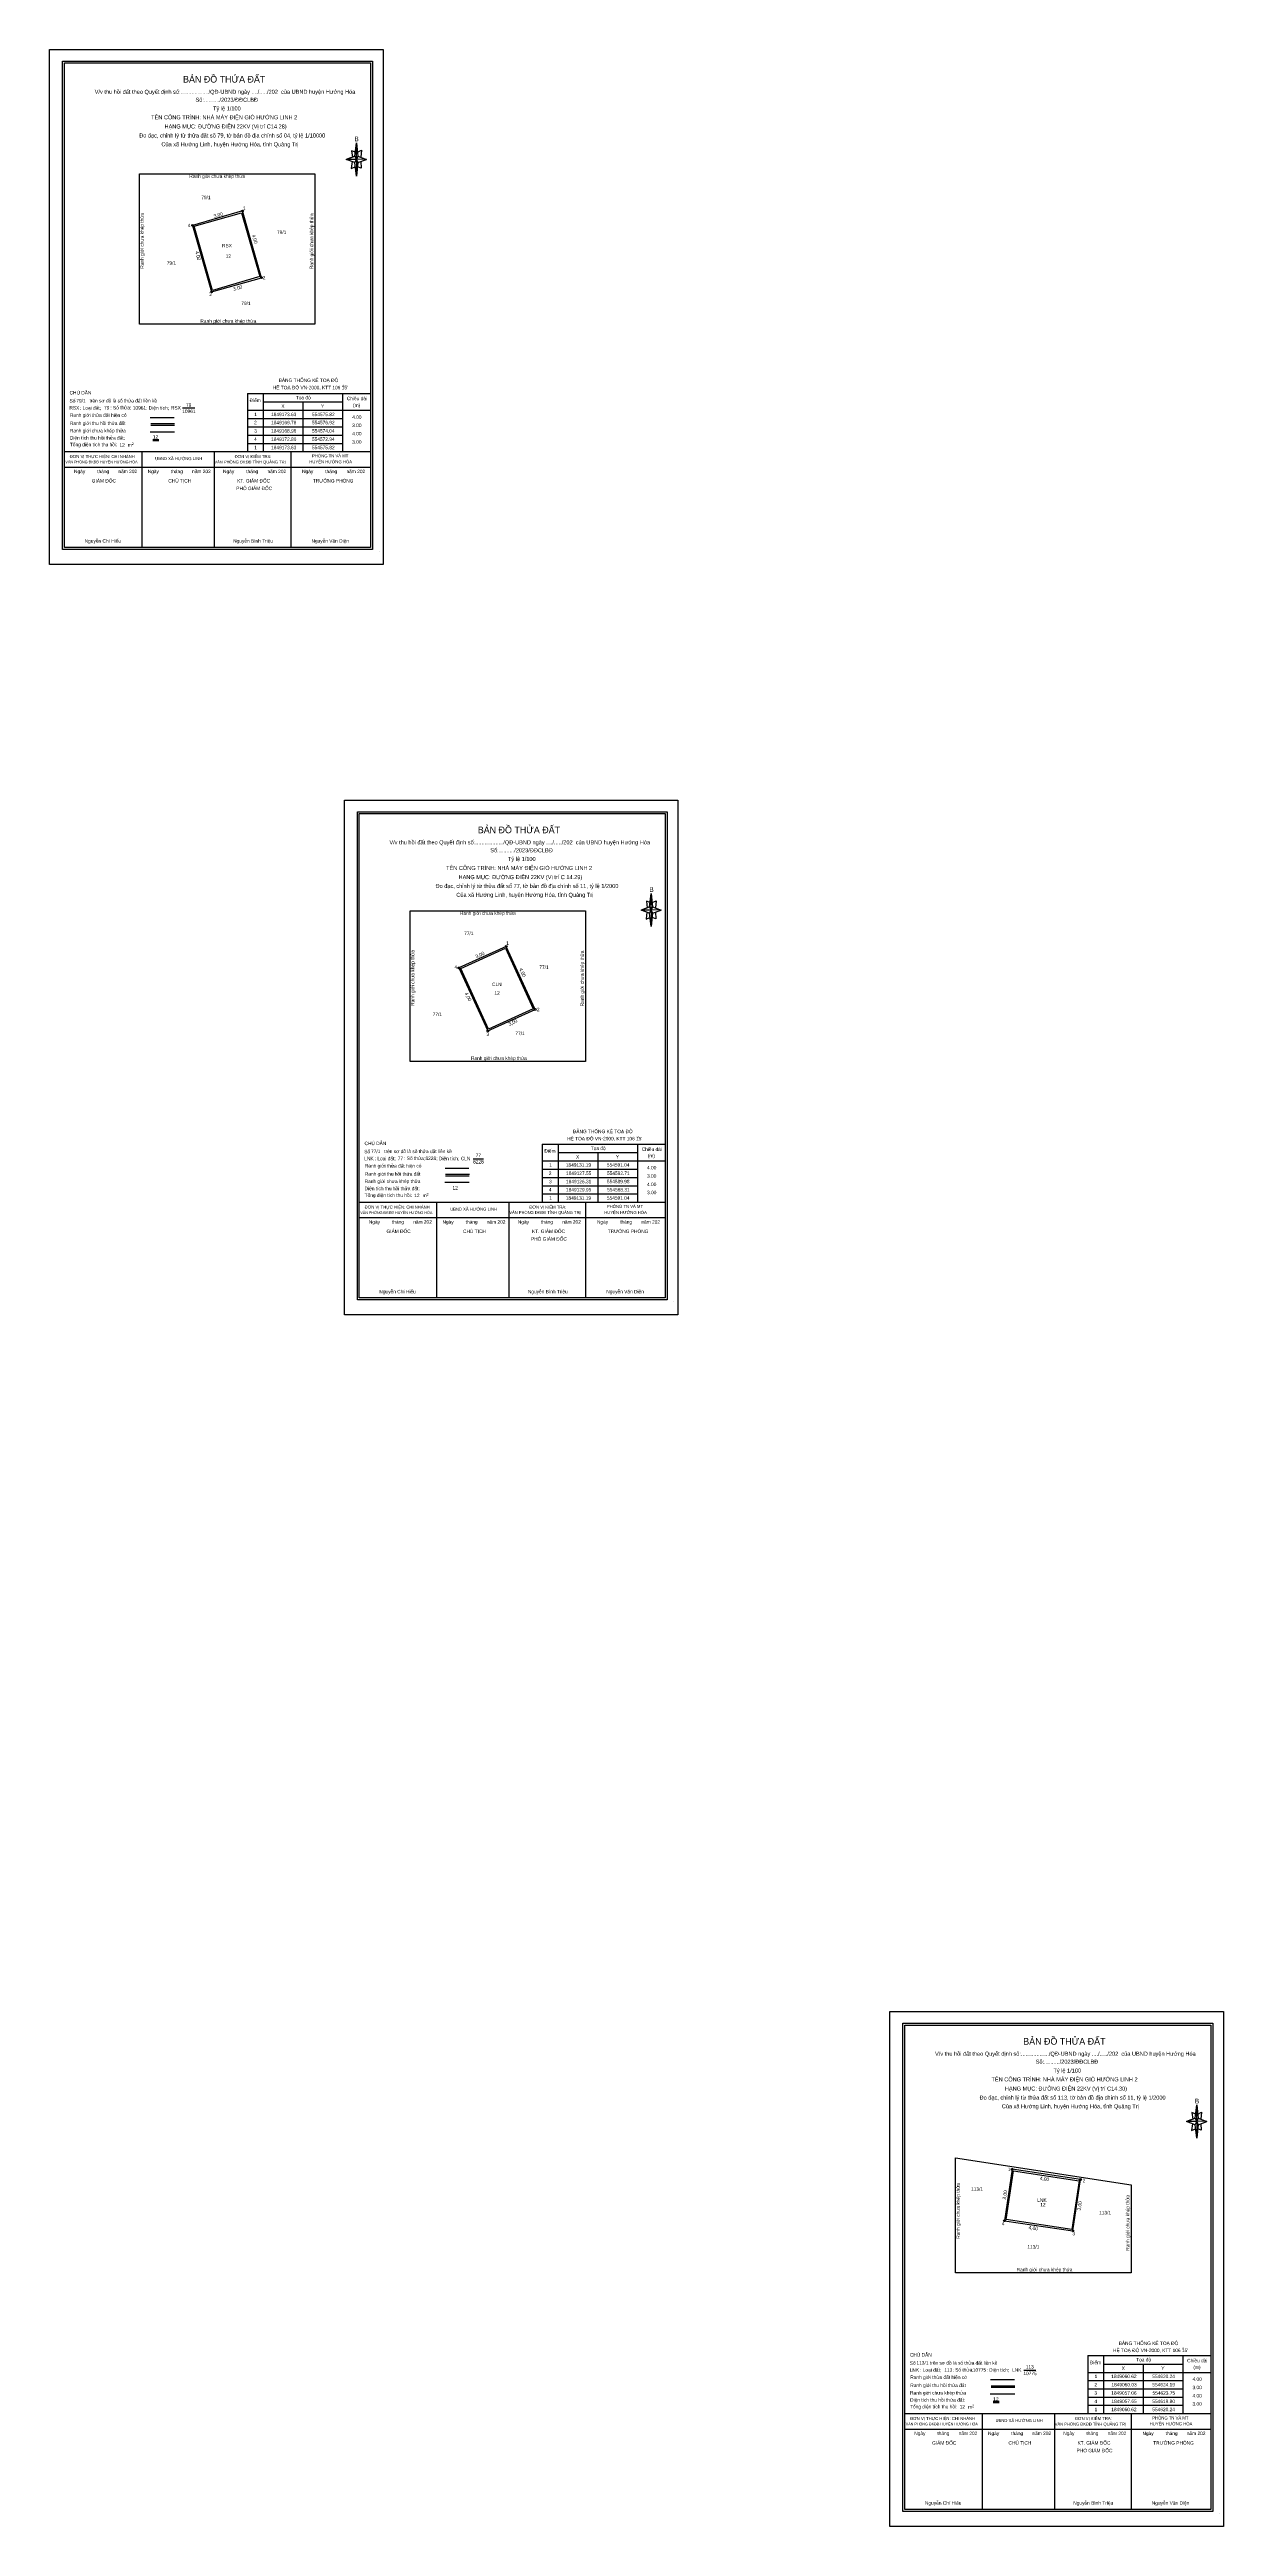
# Model space of a CAD drawing. Extents: x 554477 to 556972, y 1848154 to 1850269.
# Drawn here: x 554564.7 to 554632.4, y 1849040 to 1849182.9 of the extents above; entities that cross this region are included whole.
import ezdxf

# ---------------------------------------------------------------- set-up
doc = ezdxf.new("R2010")
doc.units = 0
for name, color, linetype in [('Level 10', 7, 'Continuous'), ('Level 13', 7, 'Continuous'), ('Level 16', 7, 'Continuous'), ('Level 18', 7, 'Continuous'), ('Level 2', 7, 'Continuous'), ('Level 21', 7, 'Continuous'), ('Level 27', 7, 'Continuous'), ('Level 5', 7, 'Continuous'), ('Level 55', 7, 'Continuous'), ('Level 56', 7, 'Continuous'), ('Level 6', 7, 'Continuous'), ('Level 67', 7, 'Continuous'), ('Level 68', 7, 'Continuous'), ('Level 73', 7, 'Continuous')]:
    doc.layers.add(name, color=color, linetype=linetype)

msp = doc.modelspace()

# ---------------------------------------------------------------- linework, layer by layer
at = {"layer": 'Level 10'}
for points in [[(554576.92, 1849169.78), (554575.82, 1849173.63), (554572.94, 1849172.8), (554574.04, 1849168.96), (554576.92, 1849169.78)], [(554592.71, 1849127.55), (554591.04, 1849131.19), (554588.31, 1849129.95), (554589.98, 1849126.31), (554592.71, 1849127.55)], [(554624.19, 1849060.03), (554620.24, 1849060.62), (554619.8, 1849057.65), (554623.75, 1849057.06), (554624.19, 1849060.03)]]:
    msp.add_lwpolyline(points, dxfattribs=at)
at = {"layer": 'Level 13'}
for p, q in [((554572.35, 1849162.26), (554573.06, 1849162.26)), ((554589.13, 1849118.94), (554589.73, 1849118.94)), ((554620.92, 1849049.03), (554621.6, 1849049.03))]:
    msp.add_line(p, q, dxfattribs=at)
at = {"layer": 'Level 16'}
for p, q in [((554570.52, 1849161.36), (554571.9, 1849161.36)), ((554587.54, 1849118.05), (554588.92, 1849118.05)), ((554616.97, 1849061.29), (554627.1, 1849059.72)), ((554619.02, 1849048.13), (554620.4, 1849048.13))]:
    msp.add_line(p, q, dxfattribs=at)
for points in [[(554576.82, 1849169.84), (554574.09, 1849169.05), (554573.04, 1849172.75), (554575.77, 1849173.53), (554576.82, 1849169.84)], [(554571.89, 1849160.87), (554570.49, 1849160.87)], [(554592.6, 1849127.59), (554590.02, 1849126.41), (554588.42, 1849129.91), (554591, 1849131.09), (554592.6, 1849127.59)], [(554588.91, 1849117.56), (554587.5, 1849117.56)], [(554627.1, 1849059.72), (554627.1, 1849054.64), (554616.97, 1849054.64), (554616.97, 1849061.29)], [(554624.1, 1849059.96), (554623.68, 1849057.15), (554619.89, 1849057.72), (554620.31, 1849060.53), (554624.1, 1849059.96)], [(554620.39, 1849047.65), (554618.98, 1849047.65)]]:
    msp.add_lwpolyline(points, dxfattribs=at)
at = {"layer": 'Level 2'}
for points in [[(554564.68, 1849182.95), (554583.94, 1849182.95), (554583.94, 1849153.23), (554564.68, 1849153.23)], [(554581.7, 1849139.63), (554600.95, 1849139.63), (554600.95, 1849109.92), (554581.7, 1849109.92)], [(554613.18, 1849069.72), (554632.44, 1849069.72), (554632.44, 1849040.01), (554613.18, 1849040.01)]]:
    msp.add_lwpolyline(points, close=True, dxfattribs=at)
at = {"layer": 'Level 21'}
for centre in [(554572.94, 1849172.8), (554575.82, 1849173.63), (554576.92, 1849169.78), (554576.92, 1849169.78), (554574.04, 1849168.96), (554591.04, 1849131.19), (554588.31, 1849129.95), (554592.71, 1849127.55), (554592.71, 1849127.55), (554589.98, 1849126.31), (554620.24, 1849060.62), (554624.19, 1849060.03), (554624.19, 1849060.03), (554619.8, 1849057.65), (554623.75, 1849057.06)]:
    msp.add_circle(centre, 0.05, dxfattribs=at)
at = {"layer": 'Level 27'}
for p, q in [((554576.1, 1849163.1), (554583.21, 1849163.1)), ((554576.1, 1849163.1), (554576.1, 1849159.75)), ((554577.02, 1849163.1), (554577.02, 1849159.75)), ((554577.02, 1849162.61), (554581.6, 1849162.61)), ((554579.31, 1849162.61), (554579.31, 1849159.75)), ((554581.6, 1849163.1), (554581.6, 1849159.75)), ((554583.21, 1849163.6), (554583.21, 1849159.75)), ((554583.21, 1849163.6), (554583.21, 1849159.75)), ((554576.1, 1849162.13), (554583.21, 1849162.13)), ((554576.1, 1849161.65), (554581.6, 1849161.65)), ((554576.1, 1849161.18), (554581.6, 1849161.18)), ((554576.1, 1849160.7), (554581.6, 1849160.7)), ((554576.1, 1849160.22), (554581.6, 1849160.22)), ((554576.1, 1849159.75), (554583.21, 1849159.75)), ((554576.1, 1849159.75), (554583.21, 1849159.75)), ((554593.11, 1849119.78), (554600.22, 1849119.78)), ((554593.11, 1849119.78), (554593.11, 1849116.43)), ((554594.03, 1849119.78), (554594.03, 1849116.43)), ((554598.62, 1849119.78), (554598.62, 1849116.43)), ((554600.22, 1849120.29), (554600.22, 1849116.43)), ((554600.22, 1849120.29), (554600.22, 1849116.43)), ((554593.11, 1849118.82), (554600.22, 1849118.82)), ((554593.11, 1849118.34), (554598.62, 1849118.34)), ((554594.03, 1849119.29), (554598.62, 1849119.29)), ((554596.32, 1849119.29), (554596.32, 1849116.43)), ((554593.11, 1849117.86), (554598.62, 1849117.86)), ((554593.11, 1849117.38), (554598.62, 1849117.38)), ((554593.11, 1849116.91), (554598.62, 1849116.91)), ((554593.11, 1849116.43), (554600.22, 1849116.43)), ((554593.11, 1849116.43), (554600.22, 1849116.43)), ((554624.6, 1849049.87), (554631.71, 1849049.87)), ((554624.6, 1849049.87), (554624.6, 1849046.52)), ((554625.51, 1849049.87), (554625.51, 1849046.52)), ((554630.1, 1849049.87), (554630.1, 1849046.52)), ((554631.71, 1849050.37), (554631.71, 1849046.52)), ((554631.71, 1849050.37), (554631.71, 1849046.52)), ((554624.6, 1849048.9), (554631.71, 1849048.9)), ((554624.6, 1849048.43), (554630.1, 1849048.43)), ((554625.51, 1849049.38), (554630.1, 1849049.38)), ((554627.81, 1849049.38), (554627.81, 1849046.52)), ((554624.6, 1849047.95), (554630.1, 1849047.95)), ((554624.6, 1849047.47), (554630.1, 1849047.47)), ((554624.6, 1849047), (554630.1, 1849047)), ((554624.6, 1849046.52), (554631.71, 1849046.52)), ((554624.6, 1849046.52), (554631.71, 1849046.52))]:
    msp.add_line(p, q, dxfattribs=at)
at = {"layer": 'Level 56'}
for points in [[(554569.87, 1849175.78), (554579.99, 1849175.78), (554579.99, 1849167.09), (554569.87, 1849167.09)], [(554585.49, 1849133.24), (554595.62, 1849133.24), (554595.62, 1849124.55), (554585.49, 1849124.55)]]:
    msp.add_lwpolyline(points, close=True, dxfattribs=at)
at = {"layer": 'Level 67'}
for p, q in [((554582.3, 1849176.79), (554581.8, 1849176.6)), ((554581.8, 1849176.6), (554582.3, 1849176.79)), ((554582.34, 1849177.03), (554582.12, 1849177.11)), ((554582.12, 1849177.11), (554582.16, 1849176.74)), ((554582.3, 1849176.79), (554582.4, 1849177.57)), ((554582.4, 1849176.6), (554582.3, 1849176.79)), ((554582.3, 1849176.79), (554582.48, 1849176.42)), ((554582.46, 1849177.03), (554582.68, 1849177.13)), ((554582.48, 1849176.79), (554582.97, 1849176.6)), ((554582.68, 1849177.13), (554582.64, 1849176.74)), ((554582.3, 1849176.42), (554581.8, 1849176.6)), ((554582.4, 1849176.6), (554581.8, 1849176.6)), ((554582.14, 1849176.48), (554582.1, 1849176.08)), ((554582.1, 1849176.08), (554582.32, 1849176.18)), ((554582.97, 1849176.6), (554582.4, 1849176.62)), ((554582.4, 1849176.62), (554582.4, 1849176.6)), ((554582.4, 1849176.6), (554582.48, 1849176.42)), ((554582.48, 1849176.42), (554582.4, 1849175.64)), ((554582.66, 1849176.1), (554582.46, 1849176.18)), ((554582.48, 1849176.42), (554582.97, 1849176.6)), ((554582.48, 1849176.42), (554582.97, 1849176.6)), ((554582.64, 1849176.48), (554582.66, 1849176.1)), ((554570.5, 1849161.71), (554571.87, 1849161.71)), ((554570.52, 1849161.27), (554571.89, 1849161.27)), ((554565.55, 1849159.75), (554583.21, 1849159.75)), ((554570.03, 1849154.22), (554570.03, 1849159.75)), ((554570.64, 1849160.45), (554570.99, 1849160.45)), ((554570.65, 1849160.38), (554570.99, 1849160.38)), ((554574.2, 1849154.22), (554574.2, 1849159.75)), ((554578.63, 1849154.22), (554578.63, 1849159.75)), ((554565.55, 1849158.85), (554583.21, 1849158.85)), ((554583.7, 1849154), (554583.7, 1849154)), ((554583.7, 1849154), (554583.7, 1849154)), ((554583.7, 1849154), (554583.7, 1849154)), ((554599.31, 1849133.48), (554599.41, 1849134.25)), ((554599.31, 1849133.48), (554598.82, 1849133.28)), ((554598.82, 1849133.28), (554599.31, 1849133.48)), ((554599.31, 1849133.1), (554598.82, 1849133.28)), ((554599.41, 1849133.28), (554598.82, 1849133.28)), ((554599.15, 1849133.16), (554599.12, 1849132.76)), ((554599.12, 1849132.76), (554599.33, 1849132.86)), ((554599.35, 1849133.72), (554599.14, 1849133.8)), ((554599.14, 1849133.8), (554599.17, 1849133.42)), ((554599.41, 1849133.28), (554599.31, 1849133.48)), ((554599.31, 1849133.48), (554599.49, 1849133.1)), ((554599.99, 1849133.28), (554599.41, 1849133.3)), ((554599.41, 1849133.3), (554599.41, 1849133.28)), ((554599.41, 1849133.28), (554599.49, 1849133.1)), ((554599.49, 1849133.1), (554599.41, 1849132.33)), ((554599.47, 1849133.72), (554599.69, 1849133.82)), ((554599.67, 1849132.78), (554599.47, 1849132.86)), ((554599.49, 1849133.48), (554599.99, 1849133.28)), ((554599.49, 1849133.1), (554599.99, 1849133.28)), ((554599.49, 1849133.1), (554599.99, 1849133.28)), ((554599.69, 1849133.82), (554599.65, 1849133.42)), ((554599.65, 1849133.16), (554599.67, 1849132.78)), ((554587.51, 1849118.39), (554588.89, 1849118.39)), ((554587.54, 1849117.95), (554588.91, 1849117.95)), ((554582.56, 1849116.43), (554600.22, 1849116.43)), ((554582.56, 1849115.54), (554600.22, 1849115.54)), ((554587.04, 1849110.9), (554587.04, 1849116.43)), ((554591.21, 1849110.9), (554591.21, 1849116.43)), ((554595.64, 1849110.9), (554595.64, 1849116.43)), ((554600.71, 1849110.69), (554600.71, 1849110.69)), ((554600.71, 1849110.69), (554600.71, 1849110.69)), ((554600.71, 1849110.69), (554600.71, 1849110.69)), ((554630.84, 1849063.81), (554630.62, 1849063.89)), ((554630.62, 1849063.89), (554630.66, 1849063.51)), ((554630.8, 1849063.57), (554630.9, 1849064.34)), ((554630.96, 1849063.81), (554631.17, 1849063.91)), ((554631.17, 1849063.91), (554631.13, 1849063.51)), ((554630.8, 1849063.57), (554630.3, 1849063.37)), ((554630.3, 1849063.37), (554630.8, 1849063.57)), ((554630.8, 1849063.19), (554630.3, 1849063.37)), ((554630.9, 1849063.37), (554630.3, 1849063.37)), ((554630.64, 1849063.25), (554630.6, 1849062.85)), ((554630.6, 1849062.85), (554630.82, 1849062.95)), ((554630.9, 1849063.37), (554630.8, 1849063.57)), ((554630.8, 1849063.57), (554630.98, 1849063.19)), ((554631.47, 1849063.37), (554630.9, 1849063.39)), ((554630.9, 1849063.39), (554630.9, 1849063.37)), ((554630.9, 1849063.37), (554630.98, 1849063.19)), ((554630.98, 1849063.19), (554630.9, 1849062.42)), ((554631.15, 1849062.87), (554630.96, 1849062.95)), ((554630.98, 1849063.57), (554631.47, 1849063.37)), ((554630.98, 1849063.19), (554631.47, 1849063.37)), ((554630.98, 1849063.19), (554631.47, 1849063.37)), ((554631.13, 1849063.25), (554631.15, 1849062.87)), ((554619, 1849048.48), (554620.37, 1849048.48)), ((554619.02, 1849048.04), (554620.39, 1849048.04)), ((554619.14, 1849047.23), (554619.49, 1849047.23)), ((554619.15, 1849047.16), (554619.49, 1849047.16)), ((554614.04, 1849046.52), (554631.71, 1849046.52)), ((554614.04, 1849045.63), (554631.71, 1849045.63)), ((554618.53, 1849040.99), (554618.53, 1849046.52)), ((554622.7, 1849040.99), (554622.7, 1849046.52)), ((554627.12, 1849040.99), (554627.12, 1849046.52)), ((554632.19, 1849040.78), (554632.19, 1849040.78)), ((554632.19, 1849040.78), (554632.19, 1849040.78)), ((554632.19, 1849040.78), (554632.19, 1849040.78))]:
    msp.add_line(p, q, dxfattribs=at)
for points in [[(554565.44, 1849182.27), (554583.32, 1849182.27), (554583.32, 1849154.1), (554565.44, 1849154.1)], [(554565.55, 1849182.17), (554583.21, 1849182.17), (554583.21, 1849154.21), (554565.55, 1849154.21)], [(554582.4, 1849177.57), (554582.48, 1849176.79), (554582.4, 1849176.6)], [(554582.4, 1849176.6), (554582.4, 1849175.64), (554582.3, 1849176.42)], [(554582.45, 1849138.96), (554600.33, 1849138.96), (554600.33, 1849110.79), (554582.45, 1849110.79)], [(554582.56, 1849138.85), (554600.22, 1849138.85), (554600.22, 1849110.9), (554582.56, 1849110.9)], [(554599.41, 1849134.25), (554599.49, 1849133.48), (554599.41, 1849133.28)], [(554599.41, 1849133.28), (554599.41, 1849132.33), (554599.31, 1849133.1)], [(554613.93, 1849069.05), (554631.82, 1849069.05), (554631.82, 1849040.88), (554613.93, 1849040.88)], [(554614.04, 1849068.94), (554631.71, 1849068.94), (554631.71, 1849040.98), (554614.04, 1849040.98)], [(554630.9, 1849064.34), (554630.98, 1849063.57), (554630.9, 1849063.37)], [(554630.9, 1849063.37), (554630.9, 1849062.42), (554630.8, 1849063.19)]]:
    msp.add_lwpolyline(points, close=True, dxfattribs=at)

# ---------------------------------------------------------------- texts
at = {"layer": 'Level 13'}
for s, p in [('79', (554572.56, 1849162.33)), ('RSX', (554571.69, 1849162.17)), ('10961', (554572.34, 1849161.97)), ('CLN', (554588.42, 1849118.85)), ('8228', (554589.13, 1849118.66)), ('77', (554589.28, 1849119.03)), ('LNK', (554620.24, 1849048.94)), ('10775', (554620.89, 1849048.74)), ('113', (554621.03, 1849049.12))]:
    msp.add_text(s, height=0.2, dxfattribs=at).set_placement(p)
at = {"layer": 'Level 18'}
for s, p in [('RSX', (554574.64, 1849171.53)), ('CLN', (554590.22, 1849128.9)), ('LNK', (554621.69, 1849058.74))]:
    msp.add_text(s, height=0.2, dxfattribs=at).set_placement(p)
at = {"layer": 'Level 21'}
for s, p in [('1', (554575.85, 1849173.69)), ('1', (554575.85, 1849173.69)), ('4', (554572.66, 1849172.7)), ('2', (554576.99, 1849169.68)), ('3', (554573.89, 1849168.73)), ('1', (554591.04, 1849131.28)), ('1', (554591.04, 1849131.28)), ('4', (554588.05, 1849129.89)), ('2', (554592.81, 1849127.45)), ('3', (554589.9, 1849126.03)), ('1', (554619.99, 1849060.52)), ('2', (554624.31, 1849059.87)), ('4', (554619.64, 1849057.38)), ('3', (554623.72, 1849056.81))]:
    msp.add_text(s, height=0.2, dxfattribs=at).set_placement(p)
at = {"layer": 'Level 27'}
for s, p in [('Điểm', (554576.23, 1849162.6)), ('X', (554578.06, 1849162.27)), ('Tọa độ', (554578.9, 1849162.76)), ('Y', (554580.35, 1849162.27)), ('Chiều dài', (554581.84, 1849162.71)), ('(m)', (554582.2, 1849162.32)), ('2', (554576.49, 1849161.32)), ('3', (554576.5, 1849160.84)), ('1', (554576.5, 1849161.79)), ('1849173.63', (554577.47, 1849161.79)), ('1849169.78', (554577.47, 1849161.32)), ('1849168.96', (554577.47, 1849160.84)), ('554574.04', (554579.83, 1849160.84)), ('554575.82', (554579.83, 1849161.79)), ('554576.92', (554579.83, 1849161.32)), ('4.00', (554582.15, 1849161.63)), ('3.00', (554582.15, 1849161.16)), ('4', (554576.49, 1849160.36)), ('1', (554576.5, 1849159.88)), ('1849172.80', (554577.47, 1849160.36)), ('1849173.63', (554577.47, 1849159.88)), ('554572.94', (554579.83, 1849160.36)), ('554575.82', (554579.83, 1849159.88)), ('4.00', (554582.15, 1849160.68)), ('3.00', (554582.15, 1849160.2)), ('Tọa độ', (554595.92, 1849119.44)), ('Chiều dài', (554598.86, 1849119.39)), ('Điểm', (554593.24, 1849119.29)), ('2', (554593.5, 1849118)), ('1', (554593.52, 1849118.48)), ('1849131.19', (554594.48, 1849118.48)), ('1849127.55', (554594.49, 1849118)), ('X', (554595.07, 1849118.95)), ('554591.04', (554596.85, 1849118.48)), ('554592.71', (554596.86, 1849118)), ('Y', (554597.37, 1849118.95)), ('4.00', (554599.17, 1849118.32)), ('(m)', (554599.21, 1849119.01)), ('4', (554593.5, 1849117.05)), ('3', (554593.51, 1849117.52)), ('1', (554593.52, 1849116.57)), ('1849131.19', (554594.48, 1849116.57)), ('1849126.31', (554594.49, 1849117.52)), ('1849129.95', (554594.49, 1849117.05)), ('554589.98', (554596.85, 1849117.52)), ('554591.04', (554596.85, 1849116.57)), ('554588.31', (554596.86, 1849117.05)), ('4.00', (554599.17, 1849117.36)), ('3.00', (554599.17, 1849117.84)), ('3.00', (554599.17, 1849116.89)), ('Điểm', (554624.73, 1849049.37)), ('Tọa độ', (554627.4, 1849049.53)), ('Chiều dài', (554630.34, 1849049.48)), ('2', (554624.99, 1849048.09)), ('1', (554625, 1849048.57)), ('1849060.62', (554625.96, 1849048.57)), ('1849060.03', (554625.97, 1849048.09)), ('X', (554626.56, 1849049.04)), ('554620.24', (554628.33, 1849048.57)), ('554624.19', (554628.33, 1849048.09)), ('Y', (554628.85, 1849049.04)), ('4.00', (554630.65, 1849048.41)), ('3.00', (554630.65, 1849047.93)), ('(m)', (554630.7, 1849049.1)), ('4', (554624.99, 1849047.13)), ('3', (554624.99, 1849047.61)), ('1', (554625, 1849046.66)), ('1849057.06', (554625.96, 1849047.61)), ('1849060.62', (554625.96, 1849046.66)), ('1849057.65', (554625.97, 1849047.13)), ('554619.80', (554628.33, 1849047.13)), ('554620.24', (554628.33, 1849046.66)), ('554623.75', (554628.34, 1849047.61)), ('4.00', (554630.65, 1849047.45)), ('3.00', (554630.65, 1849046.98))]:
    msp.add_text(s, height=0.2, dxfattribs=at).set_placement(p)
at = {"layer": 'Level 5'}
for s, rotation, p in [('3,00', 15.99, (554574.19, 1849173.23)), ('3,00', 15.99, (554574.19, 1849173.23)), ('4,00', 285.9901, (554573.08, 1849171.28)), ('4,00', 285.9901, (554573.08, 1849171.28)), ('4,00', 285.9901, (554576.36, 1849172.24)), ('4,00', 285.9901, (554576.36, 1849172.24)), ('3,00', 15.99, (554575.31, 1849169.02)), ('3,00', 15.99, (554575.31, 1849169.02)), ('3,00', 24.5652, (554589.32, 1849130.5)), ('4,00', 294.5653, (554591.78, 1849129.89)), ('4,00', 294.5653, (554588.64, 1849128.49)), ('3,00', 24.5652, (554591.22, 1849126.6)), ('4,00', 351.4982, (554621.83, 1849060.01)), ('3,00', 81.4994, (554619.88, 1849058.86)), ('3,00', 81.4968, (554624.19, 1849058.23)), ('4,00', 351.4974, (554621.18, 1849057.17))]:
    msp.add_text(s, height=0.2, rotation=rotation, dxfattribs=at).set_placement(p)
for p in [(554574.85, 1849170.93), (554590.36, 1849128.4), (554587.94, 1849117.16), (554621.86, 1849058.48)]:
    msp.add_text('12', height=0.2, dxfattribs=at).set_placement(p)
at = {"layer": 'Level 55'}
for p in [(554570.12, 1849170.3), (554585.74, 1849127.76), (554617.22, 1849056.61)]:
    msp.add_text('Ranh giới chưa khép thửa', height=0.2, rotation=90, dxfattribs=at).set_placement(p)
at = {"layer": 'Level 56'}
for p in [(554572.75, 1849175.54), (554573.39, 1849167.18), (554588.37, 1849133.01), (554589.01, 1849124.64), (554620.5, 1849054.73)]:
    msp.add_text('Ranh giới chưa khép thửa', height=0.2, dxfattribs=at).set_placement(p)
for p in [(554579.9, 1849170.27), (554595.52, 1849127.73), (554627.01, 1849055.92)]:
    msp.add_text('Ranh giới chưa khép thửa', height=0.2, rotation=90, dxfattribs=at).set_placement(p)
at = {"layer": 'Level 6'}
for p in [(554574.85, 1849170.93), (554590.36, 1849128.4), (554587.94, 1849117.16), (554621.86, 1849058.48)]:
    msp.add_text('12', height=0.2, dxfattribs=at).set_placement(p)
at = {"layer": 'Level 67'}
for s, height, p in [('BẢN ĐỒ THỬA ĐẤT', 0.384, (554572.39, 1849181.04)), ('V/v thu hồi đất theo Quyết định số:................../QĐ-UBND ngày ..../...../202  của UBND huyện Hướng Hóa', 0.23392, (554567.29, 1849180.39)), ('Số:........../2023/ĐĐCLBĐ', 0.2339, (554573.11, 1849179.93)), ('Tỷ lệ 1/100', 0.2339, (554574.12, 1849179.43)), ('TÊN CÔNG TRÌNH: NHÀ MÁY ĐIỆN GIÓ HƯỚNG LINH 2', 0.2339, (554570.55, 1849178.92)), ('HẠNG MỤC: ĐƯỜNG ĐIỆN 22KV (Vị trí C14.28)', 0.2339, (554571.32, 1849178.39)), ('Đo đạc, chỉnh lý từ thửa đất số 79, tờ bản đồ địa chính số 04, tỷ lệ 1/10000', 0.2339, (554569.86, 1849177.87)), ('Của xã Hướng Linh, huyện Hướng Hóa, tỉnh Quảng Trị', 0.2339, (554571.14, 1849177.36)), ('B', 0.274, (554582.28, 1849177.65)), ('BẢNG THỐNG KÊ TOẠ ĐỘ', 0.2, (554577.91, 1849163.76)), ('CHÚ DẪN', 0.2, (554565.84, 1849163.04)), ("HỆ TOẠ ĐỘ VN-2000, KTT 106 15'", 0.2, (554577.57, 1849163.34)), ('o', 0.139, (554581.58, 1849163.49)), ('Ranh giới thửa đất hiện có', 0.2, (554565.86, 1849161.75)), ('Ranh giới chưa khép thửa', 0.2, (554565.86, 1849160.85)), ('Ranh giới thu hồi thửa đất', 0.2, (554565.86, 1849161.28)), ('ĐƠN VỊ THỰC HIỆN: CHI NHÁNH', 0.1754, (554565.85, 1849159.37)), ('Tổng diện tích thu hồi:', 0.2, (554565.86, 1849160.05)), ('Diện tích thu hồi thửa đất:', 0.2, (554565.86, 1849160.44)), ('ĐƠN VỊ KIỂM TRA:', 0.1754, (554575.36, 1849159.37)), ('PHÒNG TN VÀ MT', 0.1754, (554579.84, 1849159.41)), ('VĂN PHÒNG ĐKĐĐ HUYỆN HƯỚNG HÓA', 0.1541, (554565.6, 1849159.07)), ('Ngày         tháng       năm 202', 0.2, (554566.1, 1849158.5)), ('GIÁM ĐỐC', 0.2, (554567.12, 1849157.96)), ('Ngày         tháng       năm 202', 0.2, (554570.35, 1849158.5)), ('UBND XÃ HƯỚNG LINH', 0.1754, (554570.78, 1849159.25)), (' CHỦ TỊCH', 0.2, (554571.46, 1849157.96)), ('VĂN PHÒNG ĐKĐĐ TỈNH QUẢNG TRỊ', 0.1696, (554574.2, 1849159.06)), ('Ngày         tháng       năm 202', 0.2, (554574.7, 1849158.5)), ('KT. GIÁM ĐỐC', 0.2, (554575.51, 1849157.96)), ('Ngày         tháng       năm 202', 0.2, (554579.26, 1849158.5)), ('HUYỆN HƯỚNG HÓA', 0.1754, (554579.68, 1849159.07)), ('TRƯỞNG PHÒNG', 0.2, (554579.88, 1849157.96)), ('PHÓ GIÁM ĐỐC', 0.2, (554575.46, 1849157.52)), ('Nguyễn Chí Hiếu', 0.2, (554566.71, 1849154.49)), ('Nguyễn Bình Triệu', 0.2, (554575.28, 1849154.49)), ('Nguyễn Văn Diện', 0.2, (554579.8, 1849154.49)), ('BẢN ĐỒ THỬA ĐẤT', 0.384, (554589.4, 1849137.72)), ('V/v thu hồi đất theo Quyết định số:................../QĐ-UBND ngày ..../...../202  của UBND huyện Hướng Hóa', 0.23392, (554584.3, 1849137.08)), ('Số:........../2023/ĐĐCLBĐ', 0.2339, (554590.12, 1849136.62)), ('TÊN CÔNG TRÌNH: NHÀ MÁY ĐIỆN GIÓ HƯỚNG LINH 2', 0.2339, (554587.57, 1849135.6)), ('HẠNG MỤC: ĐƯỜNG ĐIỆN 22KV (Vị trí C 14.29)', 0.2339, (554588.29, 1849135.07)), ('Tỷ lệ 1/100', 0.2339, (554591.14, 1849136.12)), ('Đo đạc, chỉnh lý từ thửa đất số 77, tờ bản đồ địa chính số 11, tỷ lệ 1/2000', 0.2339, (554586.96, 1849134.56)), ('Của xã Hướng Linh, huyện Hướng Hóa, tỉnh Quảng Trị', 0.2339, (554588.16, 1849134.05)), ('B', 0.274, (554599.3, 1849134.33)), ('CHÚ DẪN', 0.2, (554582.86, 1849119.72)), ("HỆ TOẠ ĐỘ VN-2000, KTT 106 15'", 0.2, (554594.56, 1849120)), ('BẢNG THỐNG KÊ TOẠ ĐỘ', 0.2, (554594.9, 1849120.41)), ('o', 0.139, (554598.57, 1849120.15)), ('Ranh giới thửa đất hiện có', 0.2, (554582.88, 1849118.43)), ('Ranh giới thu hồi thửa đất', 0.2, (554582.88, 1849117.96)), ('Tổng diện tích thu hồi:', 0.2, (554582.87, 1849116.73)), ('Ranh giới chưa khép thửa', 0.2, (554582.87, 1849117.53)), ('Diện tích thu hồi thửa đất:', 0.2, (554582.87, 1849117.12)), ('VĂN PHÒNG ĐKĐĐ HUYỆN HƯỚNG HÓA', 0.1541, (554582.62, 1849115.75)), ('ĐƠN VỊ THỰC HIỆN: CHI NHÁNH', 0.1754, (554582.87, 1849116.06)), ('Ngày         tháng       năm 202', 0.2, (554583.11, 1849115.19)), ('Ngày         tháng       năm 202', 0.2, (554587.36, 1849115.19)), ('UBND XÃ HƯỚNG LINH', 0.1754, (554587.8, 1849115.94)), ('VĂN PHÒNG ĐKĐĐ TỈNH QUẢNG TRỊ', 0.1696, (554591.22, 1849115.75)), ('Ngày         tháng       năm 202', 0.2, (554591.71, 1849115.19)), ('ĐƠN VỊ KIỂM TRA:', 0.1754, (554592.38, 1849116.06)), ('Ngày         tháng       năm 202', 0.2, (554596.28, 1849115.19)), ('HUYỆN HƯỚNG HÓA', 0.1754, (554596.7, 1849115.75)), ('PHÒNG TN VÀ MT', 0.1754, (554596.85, 1849116.1)), ('GIÁM ĐỐC', 0.2, (554584.13, 1849114.65)), (' CHỦ TỊCH', 0.2, (554588.47, 1849114.65)), ('PHÓ GIÁM ĐỐC', 0.2, (554592.47, 1849114.21)), ('KT. GIÁM ĐỐC', 0.2, (554592.53, 1849114.65)), ('TRƯỞNG PHÒNG', 0.2, (554596.9, 1849114.65)), ('Nguyễn Chí Hiếu', 0.2, (554583.72, 1849111.17)), ('Nguyễn Bình Triệu', 0.2, (554592.29, 1849111.17)), ('Nguyễn Văn Diện', 0.2, (554596.82, 1849111.17)), ('BẢN ĐỒ THỬA ĐẤT', 0.384, (554620.88, 1849067.81)), ('V/v thu hồi đất theo Quyết định số:................../QĐ-UBND ngày ..../...../202  của UBND huyện Hướng Hóa', 0.23392, (554615.79, 1849067.17)), ('Số:........../2023/ĐĐCLBĐ', 0.2339, (554621.6, 1849066.71)), ('TÊN CÔNG TRÌNH: NHÀ MÁY ĐIỆN GIÓ HƯỚNG LINH 2', 0.2339, (554619.05, 1849065.69)), ('HẠNG MỤC: ĐƯỜNG ĐIỆN 22KV (Vị trí C14.30)', 0.2339, (554619.82, 1849065.16)), ('Tỷ lệ 1/100', 0.2339, (554622.62, 1849066.2)), ('Đo đạc, chỉnh lý từ thửa đất số 113, tờ bản đồ địa chính số 11, tỷ lệ 1/2000', 0.2339, (554618.36, 1849064.64)), ('Của xã Hướng Linh, huyện Hướng Hóa, tỉnh Quảng Trị', 0.2339, (554619.64, 1849064.14)), ('B', 0.274, (554630.78, 1849064.42)), ('CHÚ DẪN', 0.2, (554614.34, 1849049.81)), ("HỆ TOẠ ĐỘ VN-2000, KTT 106 15'", 0.2, (554626.06, 1849050.07)), ('BẢNG THỐNG KÊ TOẠ ĐỘ', 0.2, (554626.39, 1849050.48)), ('o', 0.139, (554630.06, 1849050.22)), ('Ranh giới thửa đất hiện có', 0.2, (554614.36, 1849048.52)), ('Ranh giới thu hồi thửa đất', 0.2, (554614.36, 1849048.05)), ('Tổng diện tích thu hồi:', 0.2, (554614.35, 1849046.82)), ('Ranh giới chưa khép thửa', 0.2, (554614.35, 1849047.62)), ('Diện tích thu hồi thửa đất:', 0.2, (554614.35, 1849047.21)), ('VĂN PHÒNG ĐKĐĐ HUYỆN HƯỚNG HÓA', 0.1541, (554614.1, 1849045.84)), ('ĐƠN VỊ THỰC HIỆN: CHI NHÁNH', 0.1754, (554614.35, 1849046.15)), ('Ngày         tháng       năm 202', 0.2, (554614.59, 1849045.28)), ('Ngày         tháng       năm 202', 0.2, (554618.85, 1849045.28)), ('UBND XÃ HƯỚNG LINH', 0.1754, (554619.28, 1849046.03)), ('VĂN PHÒNG ĐKĐĐ TỈNH QUẢNG TRỊ', 0.1696, (554622.7, 1849045.83)), ('Ngày         tháng       năm 202', 0.2, (554623.19, 1849045.28)), ('ĐƠN VỊ KIỂM TRA:', 0.1754, (554623.86, 1849046.15)), ('Ngày         tháng       năm 202', 0.2, (554627.76, 1849045.28)), ('HUYỆN HƯỚNG HÓA', 0.1754, (554628.18, 1849045.84)), ('PHÒNG TN VÀ MT', 0.1754, (554628.33, 1849046.18)), ('GIÁM ĐỐC', 0.2, (554615.62, 1849044.73)), (' CHỦ TỊCH', 0.2, (554619.95, 1849044.73)), ('PHÓ GIÁM ĐỐC', 0.2, (554623.96, 1849044.29)), ('KT. GIÁM ĐỐC', 0.2, (554624.01, 1849044.73)), ('TRƯỞNG PHÒNG', 0.2, (554628.38, 1849044.73)), ('Nguyễn Chí Hiếu', 0.2, (554615.21, 1849041.26)), ('Nguyễn Bình Triệu', 0.2, (554623.77, 1849041.26)), ('Nguyễn Văn Diện', 0.2, (554628.3, 1849041.26))]:
    msp.add_text(s, height=height, dxfattribs=at).set_placement(p)
at = {"layer": 'Level 68'}
for s, height, p in [('Số ', 0.2, (554565.84, 1849162.57)), ('79/1', 0.2, (554566.23, 1849162.58)), ('trên sơ đồ là số thửa đất liền kề', 0.2, (554566.99, 1849162.58)), ('RSX', 0.2, (554565.83, 1849162.17)), (': Loại đất;', 0.2, (554566.44, 1849162.17)), ('79', 0.2, (554567.83, 1849162.17)), (': Số thửa; ', 0.2, (554568.19, 1849162.18)), ('10961', 0.2, (554569.49, 1849162.17)), (' : Diện tích;', 0.2, (554570.18, 1849162.17)), ('12', 0.2, (554568.72, 1849160.03)), ('m', 0.2, (554569.2, 1849160.03)), ('2', 0.15, (554569.43, 1849160.12)), ('12', 0.2, (554570.65, 1849160.49)), ('Số ', 0.2, (554582.85, 1849119.25)), ('LNK', 0.2, (554582.85, 1849118.85)), ('77/1', 0.2, (554583.24, 1849119.26)), (': Loại đất;', 0.2, (554583.45, 1849118.85)), ('trên sơ đồ là số thửa đất liền kề', 0.2, (554584, 1849119.26)), ('77', 0.2, (554584.78, 1849118.85)), (': Số thửa; ', 0.2, (554585.15, 1849118.86)), ('8228', 0.2, (554586.38, 1849118.86)), (' : Diện tích;', 0.2, (554586.93, 1849118.85)), ('12', 0.2, (554585.73, 1849116.72)), ('m', 0.2, (554586.22, 1849116.72)), ('2', 0.15, (554586.44, 1849116.8)), ('Số ', 0.2, (554614.33, 1849049.34)), ('113/1', 0.2, (554614.72, 1849049.35)), ('trên sơ đồ là số thửa đất liền kề', 0.2, (554615.49, 1849049.35)), ('LNK', 0.2, (554614.33, 1849048.94)), (': Loại đất;', 0.2, (554614.93, 1849048.94)), ('113', 0.2, (554616.33, 1849048.94)), (': Số thửa; ', 0.2, (554616.8, 1849048.95)), ('10775', 0.2, (554617.97, 1849048.94)), (' : Diện tích;', 0.2, (554618.68, 1849048.94)), ('12', 0.2, (554617.21, 1849046.81)), ('m', 0.2, (554617.7, 1849046.81)), ('2', 0.15, (554617.93, 1849046.89)), ('12', 0.2, (554619.15, 1849047.26))]:
    msp.add_text(s, height=height, dxfattribs=at).set_placement(p)
at = {"layer": 'Level 73'}
for s, p in [('79/1', (554573.44, 1849174.31)), ('79/1', (554577.81, 1849172.3)), ('79/1', (554571.45, 1849170.53)), ('79/1', (554575.75, 1849168.2)), ('77/1', (554588.61, 1849131.84)), ('77/1', (554592.95, 1849129.89)), ('77/1', (554586.8, 1849127.17)), ('77/1', (554591.57, 1849126.07)), ('113/1', (554617.87, 1849059.38)), ('113/1', (554625.26, 1849058.02)), ('113/1', (554621.12, 1849056.05))]:
    msp.add_text(s, height=0.2, dxfattribs=at).set_placement(p)

doc.saveas('drawing.dxf')
